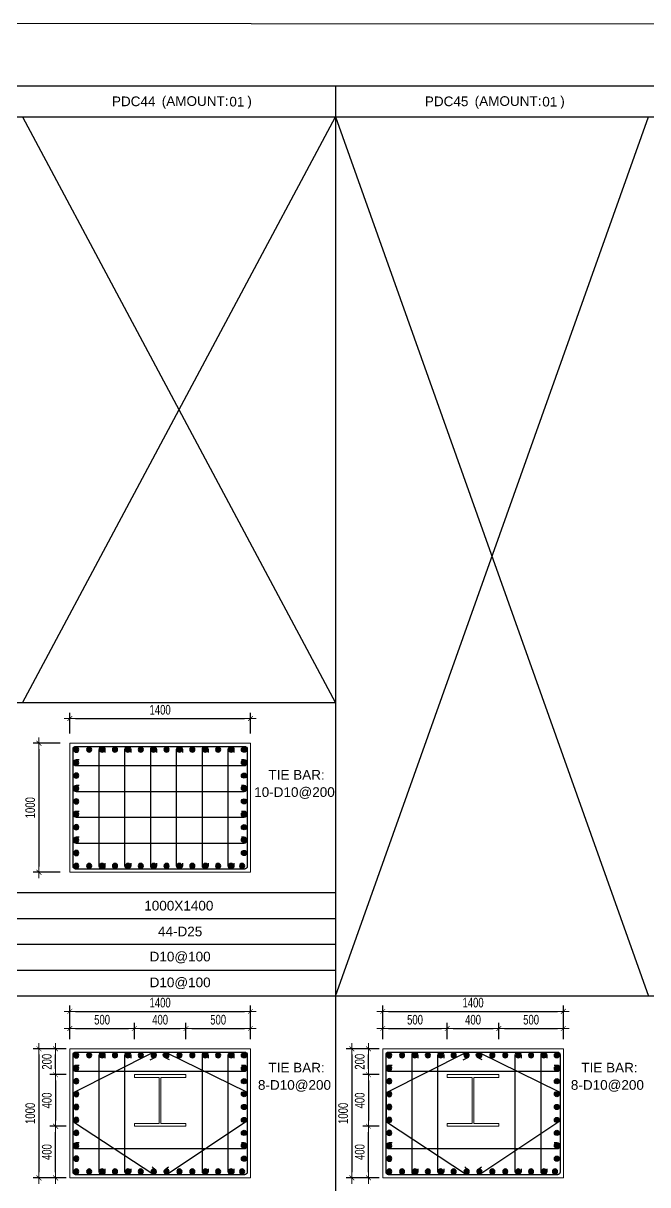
# Model space of a CAD drawing. Header units: millimetres. Extents: x 49323 to 538172, y -39336 to 181761.
# Drawn here: x 268385 to 273228, y 53629 to 62630 of the extents above; entities that cross this region are included whole.
import ezdxf
from ezdxf.enums import TextEntityAlignment as Align

# ---------------------------------------------------------------- set-up
doc = ezdxf.new("R2010")
doc.units = ezdxf.units.MM
doc.linetypes.add('CENTER2', pattern=[1.125, 0.75, -0.125, 0.125, -0.125])
doc.layers.get('Defpoints').update_dxf_attribs({"color": 151, "lineweight": 9})
for name, color, linetype in [('2', 2, 'Continuous'), ('A-ANNO-LEAD', 4, 'Continuous'), ('CEN', 1, 'CENTER2'), ('STL', 3, 'Continuous'), ('TIT1', 3, 'Continuous')]:
    doc.layers.add(name, color=color, linetype=linetype)
doc.layers.add('NDC_S_CONTINUOUS', color=3, linetype='Continuous', lineweight=20)
doc.layers.add('NDC_S_DIM', color=1, linetype='Continuous', lineweight=15)
doc.styles.add('NDC_ARIAL', font='arial.ttf', dxfattribs={"width": 0.85})
doc.styles.add('NDC_DIM', font='', dxfattribs={"width": 0.75})
doc.styles.get('NDC_DIM').set_extended_font_data('Dotum')
doc.dimstyles.new('NDC_dim_30', dxfattribs={"dimscale": 30, "dimtxt": 2.5, "dimasz": 1.5, "dimexe": 1.5, "dimexo": 2.5, "dimgap": 1, "dimtad": 1, "dimdec": 0, "dimzin": 0, "dimdsep": 46, "dimtxsty": 'NDC_DIM', "dimblk": 'DIMMARK', "dimcen": 0.09, "dimdle": 1.2, "dimclrd": 1, "dimclre": 1, "dimclrt": 3, "dimadec": 0, "dimazin": 0, "dimtfac": 1, "dimtdec": 0, "dimtix": 1, "dimtofl": 0, "dimtmove": 0, "dimatfit": 3, "dimfxl": 8, "dimfxlon": 1, "dimtolj": 1, "dimtzin": 0, "dimarcsym": 0})

# ---------------------------------------------------------------- blocks, each defined once
blk = doc.blocks.new('DÁDAS')
at = {"layer": 'TIT1', "color": 2, "style": 'NDC_ARIAL'}
blk.add_text('(AMOUNT:     )', height=75, dxfattribs=at).set_placement((-42061.2, 55767.2), align=Align.MIDDLE)
blk = doc.blocks.new('8')
at = {"layer": '2'}
blk.add_hatch(color=256, dxfattribs=at).paths.add_polyline_path([(20, 0, 0.386127), (1.9, 19.9), (-1.9, 19.9, 0.386127), (-20, 0, 1)])
blk.add_circle((0, 0), 20, dxfattribs=at)
blk = doc.blocks.new('5')
at = {"layer": 'CEN', "rotation": 180}
blk.add_blockref('8', (0, 0), dxfattribs=at)
blk = doc.blocks.new('DIMMARK')
at = {"layer": 'NDC_S_DIM', "color": 1}
blk.add_line((-1.5, 0), (1, 0), dxfattribs=at)
at = {"layer": 'NDC_S_DIM', "color": 2, "const_width": 0.1}
blk.add_lwpolyline([(-0.42, -0.42), (0.42, 0.42)], dxfattribs=at)
blk = doc.blocks.new('*D1286')
at = {"layer": 'Defpoints', "color": 0, "ltscale": 40, "transparency": 16777216}
for p in [(270146.9, 54972.7), (268746.9, 54781.5), (270146.9, 54781.5)]:
    blk.add_point(p, dxfattribs=at)
at = {"layer": 'NDC_S_DIM', "color": 1, "lineweight": -2, "ltscale": 40, "transparency": 16777216}
for p, q in [((268746.9, 54856.5), (268746.9, 55017.7)), ((270146.9, 54856.5), (270146.9, 55017.7)), ((268791.9, 54972.7), (270101.9, 54972.7))]:
    blk.add_line(p, q, dxfattribs=at)
at = {"layer": 'NDC_S_DIM', "color": 1, "lineweight": -2, "ltscale": 40, "transparency": 16777216, "xscale": 45, "yscale": 45, "zscale": 45, "rotation": 180}
blk.add_blockref('DIMMARK', (268746.9, 54972.7), dxfattribs=at)
at = {"layer": 'NDC_S_DIM', "color": 1, "lineweight": -2, "ltscale": 40, "transparency": 16777216, "xscale": 45, "yscale": 45, "zscale": 45}
blk.add_blockref('DIMMARK', (270146.9, 54972.7), dxfattribs=at)
at = {"layer": 'NDC_S_DIM', "color": 3, "ltscale": 40, "transparency": 16777216, "insert": (269446.9, 55040.3), "char_height": 75, "attachment_point": 5, "style": 'NDC_DIM'}
blk.add_mtext('\\A1;1400', dxfattribs=at)
blk = doc.blocks.new('*D1287')
at = {"layer": 'Defpoints', "color": 0, "ltscale": 40, "transparency": 16777216}
for p in [(268746.9, 54682.4), (268507.2, 53682.4), (268746.9, 53682.4)]:
    blk.add_point(p, dxfattribs=at)
at = {"layer": 'NDC_S_DIM', "color": 1, "lineweight": -2, "ltscale": 40, "transparency": 16777216}
for p, q in [((268671.9, 54682.4), (268462.2, 54682.4)), ((268507.2, 54637.4), (268507.2, 53727.4)), ((268671.9, 53682.4), (268462.2, 53682.4))]:
    blk.add_line(p, q, dxfattribs=at)
at = {"layer": 'NDC_S_DIM', "color": 1, "lineweight": -2, "ltscale": 40, "transparency": 16777216, "xscale": 45, "yscale": 45, "zscale": 45}
for p, rotation in [((268507.2, 54682.4), 90), ((268507.2, 53682.4), 270)]:
    blk.add_blockref('DIMMARK', p, dxfattribs=dict(at, rotation=rotation))
at = {"layer": 'NDC_S_DIM', "color": 3, "ltscale": 40, "transparency": 16777216, "insert": (268439.7, 54182.4), "char_height": 75, "attachment_point": 5, "rotation": 90, "style": 'NDC_DIM'}
blk.add_mtext('\\A1;1000', dxfattribs=at)
blk = doc.blocks.new('*D1288')
at = {"layer": 'Defpoints', "color": 0, "ltscale": 40, "transparency": 16777216}
for p in [(270146.9, 57242.2), (268746.9, 57051), (270146.9, 57051)]:
    blk.add_point(p, dxfattribs=at)
at = {"layer": 'NDC_S_DIM', "color": 1, "lineweight": -2, "ltscale": 40, "transparency": 16777216}
for p, q in [((268746.9, 57126), (268746.9, 57287.2)), ((270146.9, 57126), (270146.9, 57287.2)), ((268791.9, 57242.2), (270101.9, 57242.2))]:
    blk.add_line(p, q, dxfattribs=at)
at = {"layer": 'NDC_S_DIM', "color": 1, "lineweight": -2, "ltscale": 40, "transparency": 16777216, "xscale": 45, "yscale": 45, "zscale": 45, "rotation": 180}
blk.add_blockref('DIMMARK', (268746.9, 57242.2), dxfattribs=at)
at = {"layer": 'NDC_S_DIM', "color": 1, "lineweight": -2, "ltscale": 40, "transparency": 16777216, "xscale": 45, "yscale": 45, "zscale": 45}
blk.add_blockref('DIMMARK', (270146.9, 57242.2), dxfattribs=at)
at = {"layer": 'NDC_S_DIM', "color": 3, "ltscale": 40, "transparency": 16777216, "insert": (269446.9, 57309.7), "char_height": 75, "attachment_point": 5, "style": 'NDC_DIM'}
blk.add_mtext('\\A1;1400', dxfattribs=at)
blk = doc.blocks.new('*D1289')
at = {"layer": 'Defpoints', "color": 0, "ltscale": 40, "transparency": 16777216}
for p in [(268746.9, 57051), (268507.2, 56051), (268746.9, 56051)]:
    blk.add_point(p, dxfattribs=at)
at = {"layer": 'NDC_S_DIM', "color": 1, "lineweight": -2, "ltscale": 40, "transparency": 16777216}
for p, q in [((268671.9, 57051), (268462.2, 57051)), ((268507.2, 57006), (268507.2, 56096)), ((268671.9, 56051), (268462.2, 56051))]:
    blk.add_line(p, q, dxfattribs=at)
at = {"layer": 'NDC_S_DIM', "color": 1, "lineweight": -2, "ltscale": 40, "transparency": 16777216, "xscale": 45, "yscale": 45, "zscale": 45}
for p, rotation in [((268507.2, 57051), 90), ((268507.2, 56051), 270)]:
    blk.add_blockref('DIMMARK', p, dxfattribs=dict(at, rotation=rotation))
at = {"layer": 'NDC_S_DIM', "color": 3, "ltscale": 40, "transparency": 16777216, "insert": (268439.7, 56551), "char_height": 75, "attachment_point": 5, "rotation": 90, "style": 'NDC_DIM'}
blk.add_mtext('\\A1;1000', dxfattribs=at)
blk = doc.blocks.new('*D1290')
at = {"layer": 'Defpoints', "color": 0, "ltscale": 40, "transparency": 16777216}
for p in [(268636.2, 54682.4), (268794.1, 54682.4), (268794.1, 54482.4)]:
    blk.add_point(p, dxfattribs=at)
at = {"layer": 'NDC_S_DIM', "color": 1, "lineweight": -2, "ltscale": 40, "transparency": 16777216}
for p, q in [((268719.1, 54682.4), (268591.2, 54682.4)), ((268636.2, 54527.4), (268636.2, 54637.4)), ((268719.1, 54482.4), (268591.2, 54482.4))]:
    blk.add_line(p, q, dxfattribs=at)
at = {"layer": 'NDC_S_DIM', "color": 1, "lineweight": -2, "ltscale": 40, "transparency": 16777216, "xscale": 45, "yscale": 45, "zscale": 45}
for p, rotation in [((268636.2, 54682.4), 90), ((268636.2, 54482.4), 270)]:
    blk.add_blockref('DIMMARK', p, dxfattribs=dict(at, rotation=rotation))
at = {"layer": 'NDC_S_DIM', "color": 3, "ltscale": 40, "transparency": 16777216, "insert": (268568.6, 54582.4), "char_height": 75, "attachment_point": 5, "rotation": 90, "style": 'NDC_DIM'}
blk.add_mtext('\\A1;200', dxfattribs=at)
blk = doc.blocks.new('*D1291')
at = {"layer": 'Defpoints', "color": 0, "ltscale": 40, "transparency": 16777216}
for p in [(268794.1, 54482.4), (268636.2, 54082.4), (268794.1, 54082.4)]:
    blk.add_point(p, dxfattribs=at)
at = {"layer": 'NDC_S_DIM', "color": 1, "lineweight": -2, "ltscale": 40, "transparency": 16777216}
for p, q in [((268719.1, 54482.4), (268591.2, 54482.4)), ((268636.2, 54437.4), (268636.2, 54127.4)), ((268719.1, 54082.4), (268591.2, 54082.4))]:
    blk.add_line(p, q, dxfattribs=at)
at = {"layer": 'NDC_S_DIM', "color": 1, "lineweight": -2, "ltscale": 40, "transparency": 16777216, "xscale": 45, "yscale": 45, "zscale": 45}
for p, rotation in [((268636.2, 54482.4), 90), ((268636.2, 54082.4), 270)]:
    blk.add_blockref('DIMMARK', p, dxfattribs=dict(at, rotation=rotation))
at = {"layer": 'NDC_S_DIM', "color": 3, "ltscale": 40, "transparency": 16777216, "insert": (268568.6, 54282.4), "char_height": 75, "attachment_point": 5, "rotation": 90, "style": 'NDC_DIM'}
blk.add_mtext('\\A1;400', dxfattribs=at)
blk = doc.blocks.new('*D1292')
at = {"layer": 'Defpoints', "color": 0, "ltscale": 40, "transparency": 16777216}
for p in [(269246.9, 54840.3), (268746.9, 54682.4), (269246.9, 54682.4)]:
    blk.add_point(p, dxfattribs=at)
at = {"layer": 'NDC_S_DIM', "color": 1, "lineweight": -2, "ltscale": 40, "transparency": 16777216}
for p, q in [((268746.9, 54757.4), (268746.9, 54885.3)), ((268791.9, 54840.3), (269201.9, 54840.3)), ((269246.9, 54757.4), (269246.9, 54885.3))]:
    blk.add_line(p, q, dxfattribs=at)
at = {"layer": 'NDC_S_DIM', "color": 1, "lineweight": -2, "ltscale": 40, "transparency": 16777216, "xscale": 45, "yscale": 45, "zscale": 45, "rotation": 180}
blk.add_blockref('DIMMARK', (268746.9, 54840.3), dxfattribs=at)
at = {"layer": 'NDC_S_DIM', "color": 1, "lineweight": -2, "ltscale": 40, "transparency": 16777216, "xscale": 45, "yscale": 45, "zscale": 45}
blk.add_blockref('DIMMARK', (269246.9, 54840.3), dxfattribs=at)
at = {"layer": 'NDC_S_DIM', "color": 3, "ltscale": 40, "transparency": 16777216, "insert": (268996.9, 54907.9), "char_height": 75, "attachment_point": 5, "style": 'NDC_DIM'}
blk.add_mtext('\\A1;500', dxfattribs=at)
blk = doc.blocks.new('*D1293')
at = {"layer": 'Defpoints', "color": 0, "ltscale": 40, "transparency": 16777216}
for p in [(269646.9, 54840.3), (269246.9, 54682.4), (269646.9, 54682.4)]:
    blk.add_point(p, dxfattribs=at)
at = {"layer": 'NDC_S_DIM', "color": 1, "lineweight": -2, "ltscale": 40, "transparency": 16777216}
for p, q in [((269246.9, 54757.4), (269246.9, 54885.3)), ((269291.9, 54840.3), (269601.9, 54840.3)), ((269646.9, 54757.4), (269646.9, 54885.3))]:
    blk.add_line(p, q, dxfattribs=at)
at = {"layer": 'NDC_S_DIM', "color": 1, "lineweight": -2, "ltscale": 40, "transparency": 16777216, "xscale": 45, "yscale": 45, "zscale": 45, "rotation": 180}
blk.add_blockref('DIMMARK', (269246.9, 54840.3), dxfattribs=at)
at = {"layer": 'NDC_S_DIM', "color": 1, "lineweight": -2, "ltscale": 40, "transparency": 16777216, "xscale": 45, "yscale": 45, "zscale": 45}
blk.add_blockref('DIMMARK', (269646.9, 54840.3), dxfattribs=at)
at = {"layer": 'NDC_S_DIM', "color": 3, "ltscale": 40, "transparency": 16777216, "insert": (269446.9, 54907.9), "char_height": 75, "attachment_point": 5, "style": 'NDC_DIM'}
blk.add_mtext('\\A1;400', dxfattribs=at)
blk = doc.blocks.new('*D1294')
at = {"layer": 'Defpoints', "color": 0, "ltscale": 40, "transparency": 16777216}
for p in [(270146.9, 54840.3), (269646.9, 54682.4), (270146.9, 54682.4)]:
    blk.add_point(p, dxfattribs=at)
at = {"layer": 'NDC_S_DIM', "color": 1, "lineweight": -2, "ltscale": 40, "transparency": 16777216}
for p, q in [((269646.9, 54757.4), (269646.9, 54885.3)), ((269691.9, 54840.3), (270101.9, 54840.3)), ((270146.9, 54757.4), (270146.9, 54885.3))]:
    blk.add_line(p, q, dxfattribs=at)
at = {"layer": 'NDC_S_DIM', "color": 1, "lineweight": -2, "ltscale": 40, "transparency": 16777216, "xscale": 45, "yscale": 45, "zscale": 45, "rotation": 180}
blk.add_blockref('DIMMARK', (269646.9, 54840.3), dxfattribs=at)
at = {"layer": 'NDC_S_DIM', "color": 1, "lineweight": -2, "ltscale": 40, "transparency": 16777216, "xscale": 45, "yscale": 45, "zscale": 45}
blk.add_blockref('DIMMARK', (270146.9, 54840.3), dxfattribs=at)
at = {"layer": 'NDC_S_DIM', "color": 3, "ltscale": 40, "transparency": 16777216, "insert": (269896.9, 54907.9), "char_height": 75, "attachment_point": 5, "style": 'NDC_DIM'}
blk.add_mtext('\\A1;500', dxfattribs=at)
blk = doc.blocks.new('*D1295')
at = {"layer": 'Defpoints', "color": 0, "ltscale": 40, "transparency": 16777216}
for p in [(268636.2, 54082.4), (268794.1, 54082.4), (268794.1, 53682.4)]:
    blk.add_point(p, dxfattribs=at)
at = {"layer": 'NDC_S_DIM', "color": 1, "lineweight": -2, "ltscale": 40, "transparency": 16777216}
for p, q in [((268719.1, 54082.4), (268591.2, 54082.4)), ((268636.2, 53727.4), (268636.2, 54037.4)), ((268719.1, 53682.4), (268591.2, 53682.4))]:
    blk.add_line(p, q, dxfattribs=at)
at = {"layer": 'NDC_S_DIM', "color": 1, "lineweight": -2, "ltscale": 40, "transparency": 16777216, "xscale": 45, "yscale": 45, "zscale": 45}
for p, rotation in [((268636.2, 54082.4), 90), ((268636.2, 53682.4), 270)]:
    blk.add_blockref('DIMMARK', p, dxfattribs=dict(at, rotation=rotation))
at = {"layer": 'NDC_S_DIM', "color": 3, "ltscale": 40, "transparency": 16777216, "insert": (268568.6, 53882.4), "char_height": 75, "attachment_point": 5, "rotation": 90, "style": 'NDC_DIM'}
blk.add_mtext('\\A1;400', dxfattribs=at)
blk = doc.blocks.new('*D1302')
at = {"layer": 'Defpoints', "color": 0, "ltscale": 40, "transparency": 16777216}
for p in [(272573, 54972.7), (271173, 54781.5), (272573, 54781.5)]:
    blk.add_point(p, dxfattribs=at)
at = {"layer": 'NDC_S_DIM', "color": 1, "lineweight": -2, "ltscale": 40, "transparency": 16777216}
for p, q in [((271173, 54856.5), (271173, 55017.7)), ((272573, 54856.5), (272573, 55017.7)), ((271218, 54972.7), (272528, 54972.7))]:
    blk.add_line(p, q, dxfattribs=at)
at = {"layer": 'NDC_S_DIM', "color": 1, "lineweight": -2, "ltscale": 40, "transparency": 16777216, "xscale": 45, "yscale": 45, "zscale": 45, "rotation": 180}
blk.add_blockref('DIMMARK', (271173, 54972.7), dxfattribs=at)
at = {"layer": 'NDC_S_DIM', "color": 1, "lineweight": -2, "ltscale": 40, "transparency": 16777216, "xscale": 45, "yscale": 45, "zscale": 45}
blk.add_blockref('DIMMARK', (272573, 54972.7), dxfattribs=at)
at = {"layer": 'NDC_S_DIM', "color": 3, "ltscale": 40, "transparency": 16777216, "insert": (271873, 55040.3), "char_height": 75, "attachment_point": 5, "style": 'NDC_DIM'}
blk.add_mtext('\\A1;1400', dxfattribs=at)
blk = doc.blocks.new('*D1303')
at = {"layer": 'Defpoints', "color": 0, "ltscale": 40, "transparency": 16777216}
for p in [(271173, 54682.4), (270933.3, 53682.4), (271173, 53682.4)]:
    blk.add_point(p, dxfattribs=at)
at = {"layer": 'NDC_S_DIM', "color": 1, "lineweight": -2, "ltscale": 40, "transparency": 16777216}
for p, q in [((271098, 54682.4), (270888.3, 54682.4)), ((270933.3, 54637.4), (270933.3, 53727.4)), ((271098, 53682.4), (270888.3, 53682.4))]:
    blk.add_line(p, q, dxfattribs=at)
at = {"layer": 'NDC_S_DIM', "color": 1, "lineweight": -2, "ltscale": 40, "transparency": 16777216, "xscale": 45, "yscale": 45, "zscale": 45}
for p, rotation in [((270933.3, 54682.4), 90), ((270933.3, 53682.4), 270)]:
    blk.add_blockref('DIMMARK', p, dxfattribs=dict(at, rotation=rotation))
at = {"layer": 'NDC_S_DIM', "color": 3, "ltscale": 40, "transparency": 16777216, "insert": (270865.8, 54182.4), "char_height": 75, "attachment_point": 5, "rotation": 90, "style": 'NDC_DIM'}
blk.add_mtext('\\A1;1000', dxfattribs=at)
blk = doc.blocks.new('*D1304')
at = {"layer": 'Defpoints', "color": 0, "ltscale": 40, "transparency": 16777216}
for p in [(271062.3, 54682.4), (271220.2, 54682.4), (271220.2, 54482.4)]:
    blk.add_point(p, dxfattribs=at)
at = {"layer": 'NDC_S_DIM', "color": 1, "lineweight": -2, "ltscale": 40, "transparency": 16777216}
for p, q in [((271145.2, 54682.4), (271017.3, 54682.4)), ((271062.3, 54527.4), (271062.3, 54637.4)), ((271145.2, 54482.4), (271017.3, 54482.4))]:
    blk.add_line(p, q, dxfattribs=at)
at = {"layer": 'NDC_S_DIM', "color": 1, "lineweight": -2, "ltscale": 40, "transparency": 16777216, "xscale": 45, "yscale": 45, "zscale": 45}
for p, rotation in [((271062.3, 54682.4), 90), ((271062.3, 54482.4), 270)]:
    blk.add_blockref('DIMMARK', p, dxfattribs=dict(at, rotation=rotation))
at = {"layer": 'NDC_S_DIM', "color": 3, "ltscale": 40, "transparency": 16777216, "insert": (270994.7, 54582.4), "char_height": 75, "attachment_point": 5, "rotation": 90, "style": 'NDC_DIM'}
blk.add_mtext('\\A1;200', dxfattribs=at)
blk = doc.blocks.new('*D1305')
at = {"layer": 'Defpoints', "color": 0, "ltscale": 40, "transparency": 16777216}
for p in [(271220.2, 54482.4), (271062.3, 54082.4), (271220.2, 54082.4)]:
    blk.add_point(p, dxfattribs=at)
at = {"layer": 'NDC_S_DIM', "color": 1, "lineweight": -2, "ltscale": 40, "transparency": 16777216}
for p, q in [((271145.2, 54482.4), (271017.3, 54482.4)), ((271062.3, 54437.4), (271062.3, 54127.4)), ((271145.2, 54082.4), (271017.3, 54082.4))]:
    blk.add_line(p, q, dxfattribs=at)
at = {"layer": 'NDC_S_DIM', "color": 1, "lineweight": -2, "ltscale": 40, "transparency": 16777216, "xscale": 45, "yscale": 45, "zscale": 45}
for p, rotation in [((271062.3, 54482.4), 90), ((271062.3, 54082.4), 270)]:
    blk.add_blockref('DIMMARK', p, dxfattribs=dict(at, rotation=rotation))
at = {"layer": 'NDC_S_DIM', "color": 3, "ltscale": 40, "transparency": 16777216, "insert": (270994.7, 54282.4), "char_height": 75, "attachment_point": 5, "rotation": 90, "style": 'NDC_DIM'}
blk.add_mtext('\\A1;400', dxfattribs=at)
blk = doc.blocks.new('*D1306')
at = {"layer": 'Defpoints', "color": 0, "ltscale": 40, "transparency": 16777216}
for p in [(271673, 54840.3), (271173, 54682.4), (271673, 54682.4)]:
    blk.add_point(p, dxfattribs=at)
at = {"layer": 'NDC_S_DIM', "color": 1, "lineweight": -2, "ltscale": 40, "transparency": 16777216}
for p, q in [((271173, 54757.4), (271173, 54885.3)), ((271218, 54840.3), (271628, 54840.3)), ((271673, 54757.4), (271673, 54885.3))]:
    blk.add_line(p, q, dxfattribs=at)
at = {"layer": 'NDC_S_DIM', "color": 1, "lineweight": -2, "ltscale": 40, "transparency": 16777216, "xscale": 45, "yscale": 45, "zscale": 45, "rotation": 180}
blk.add_blockref('DIMMARK', (271173, 54840.3), dxfattribs=at)
at = {"layer": 'NDC_S_DIM', "color": 1, "lineweight": -2, "ltscale": 40, "transparency": 16777216, "xscale": 45, "yscale": 45, "zscale": 45}
blk.add_blockref('DIMMARK', (271673, 54840.3), dxfattribs=at)
at = {"layer": 'NDC_S_DIM', "color": 3, "ltscale": 40, "transparency": 16777216, "insert": (271423, 54907.9), "char_height": 75, "attachment_point": 5, "style": 'NDC_DIM'}
blk.add_mtext('\\A1;500', dxfattribs=at)
blk = doc.blocks.new('*D1307')
at = {"layer": 'Defpoints', "color": 0, "ltscale": 40, "transparency": 16777216}
for p in [(272073, 54840.3), (271673, 54682.4), (272073, 54682.4)]:
    blk.add_point(p, dxfattribs=at)
at = {"layer": 'NDC_S_DIM', "color": 1, "lineweight": -2, "ltscale": 40, "transparency": 16777216}
for p, q in [((271673, 54757.4), (271673, 54885.3)), ((271718, 54840.3), (272028, 54840.3)), ((272073, 54757.4), (272073, 54885.3))]:
    blk.add_line(p, q, dxfattribs=at)
at = {"layer": 'NDC_S_DIM', "color": 1, "lineweight": -2, "ltscale": 40, "transparency": 16777216, "xscale": 45, "yscale": 45, "zscale": 45, "rotation": 180}
blk.add_blockref('DIMMARK', (271673, 54840.3), dxfattribs=at)
at = {"layer": 'NDC_S_DIM', "color": 1, "lineweight": -2, "ltscale": 40, "transparency": 16777216, "xscale": 45, "yscale": 45, "zscale": 45}
blk.add_blockref('DIMMARK', (272073, 54840.3), dxfattribs=at)
at = {"layer": 'NDC_S_DIM', "color": 3, "ltscale": 40, "transparency": 16777216, "insert": (271873, 54907.9), "char_height": 75, "attachment_point": 5, "style": 'NDC_DIM'}
blk.add_mtext('\\A1;400', dxfattribs=at)
blk = doc.blocks.new('*D1308')
at = {"layer": 'Defpoints', "color": 0, "ltscale": 40, "transparency": 16777216}
for p in [(272573, 54840.3), (272073, 54682.4), (272573, 54682.4)]:
    blk.add_point(p, dxfattribs=at)
at = {"layer": 'NDC_S_DIM', "color": 1, "lineweight": -2, "ltscale": 40, "transparency": 16777216}
for p, q in [((272073, 54757.4), (272073, 54885.3)), ((272118, 54840.3), (272528, 54840.3)), ((272573, 54757.4), (272573, 54885.3))]:
    blk.add_line(p, q, dxfattribs=at)
at = {"layer": 'NDC_S_DIM', "color": 1, "lineweight": -2, "ltscale": 40, "transparency": 16777216, "xscale": 45, "yscale": 45, "zscale": 45, "rotation": 180}
blk.add_blockref('DIMMARK', (272073, 54840.3), dxfattribs=at)
at = {"layer": 'NDC_S_DIM', "color": 1, "lineweight": -2, "ltscale": 40, "transparency": 16777216, "xscale": 45, "yscale": 45, "zscale": 45}
blk.add_blockref('DIMMARK', (272573, 54840.3), dxfattribs=at)
at = {"layer": 'NDC_S_DIM', "color": 3, "ltscale": 40, "transparency": 16777216, "insert": (272323, 54907.9), "char_height": 75, "attachment_point": 5, "style": 'NDC_DIM'}
blk.add_mtext('\\A1;500', dxfattribs=at)
blk = doc.blocks.new('*D1309')
at = {"layer": 'Defpoints', "color": 0, "ltscale": 40, "transparency": 16777216}
for p in [(271062.3, 54082.4), (271220.2, 54082.4), (271220.2, 53682.4)]:
    blk.add_point(p, dxfattribs=at)
at = {"layer": 'NDC_S_DIM', "color": 1, "lineweight": -2, "ltscale": 40, "transparency": 16777216}
for p, q in [((271145.2, 54082.4), (271017.3, 54082.4)), ((271062.3, 53727.4), (271062.3, 54037.4)), ((271145.2, 53682.4), (271017.3, 53682.4))]:
    blk.add_line(p, q, dxfattribs=at)
at = {"layer": 'NDC_S_DIM', "color": 1, "lineweight": -2, "ltscale": 40, "transparency": 16777216, "xscale": 45, "yscale": 45, "zscale": 45}
for p, rotation in [((271062.3, 54082.4), 90), ((271062.3, 53682.4), 270)]:
    blk.add_blockref('DIMMARK', p, dxfattribs=dict(at, rotation=rotation))
at = {"layer": 'NDC_S_DIM', "color": 3, "ltscale": 40, "transparency": 16777216, "insert": (270994.7, 53882.4), "char_height": 75, "attachment_point": 5, "rotation": 90, "style": 'NDC_DIM'}
blk.add_mtext('\\A1;400', dxfattribs=at)

msp = doc.modelspace()

# ---------------------------------------------------------------- linework, layer by layer
at = {"layer": '2', "lineweight": -2, "ltscale": 1000}
for points in [[(270121.9, 57006), (270121.9, 56096, -0.414214), (270101.9, 56076), (268791.9, 56076, -0.414214), (268771.9, 56096), (268771.9, 57006, -0.414214), (268791.9, 57026), (270101.9, 57026, -0.414214)], [(270121.9, 54637.4), (270121.9, 53727.4, -0.414214), (270101.9, 53707.4), (268791.9, 53707.4, -0.414214), (268771.9, 53727.4), (268771.9, 54637.4, -0.414214), (268791.9, 54657.4), (270101.9, 54657.4, -0.414214)], [(272548, 54637.4), (272548, 53727.4, -0.414214), (272528, 53707.4), (271218, 53707.4, -0.414214), (271198, 53727.4), (271198, 54637.4, -0.414214), (271218, 54657.4), (272528, 54657.4, -0.414214)]]:
    msp.add_lwpolyline(points, format="xyb", close=True, dxfattribs=at)
at = {"layer": '2'}
for points in [[(269019.1, 56120.6), (269019.1, 56098.5, -1), (268974.1, 56098.5), (268974.1, 57000.5, -1), (269019.1, 57000.5), (269019.1, 56978.3)], [(269219.1, 56122.1), (269219.1, 56100, -1), (269174.1, 56100), (269174.1, 57002, -1), (269219.1, 57002), (269219.1, 56979.8)], [(269419.1, 56122.1), (269419.1, 56100, -1), (269374.1, 56100), (269374.1, 57002, -1), (269419.1, 57002), (269419.1, 56979.8)], [(269619.1, 56122.1), (269619.1, 56100, -1), (269574.1, 56100), (269574.1, 57002, -1), (269619.1, 57002), (269619.1, 56979.8)], [(269819.1, 56122.1), (269819.1, 56100, -1), (269774.1, 56100), (269774.1, 57002, -1), (269819.1, 57002), (269819.1, 56979.8)], [(270019.1, 56122.1), (270019.1, 56100, -1), (269974.1, 56100), (269974.1, 57002, -1), (270019.1, 57002), (270019.1, 56979.8)], [(268818.8, 56922.5), (268796.6, 56922.5, 1), (268796.6, 56877.5), (270098.7, 56877.5, 1), (270098.7, 56922.5), (270076.5, 56922.5)], [(268818.8, 56722.5), (268796.6, 56722.5, 1), (268796.6, 56677.5), (270098.7, 56677.5, 1), (270098.7, 56722.5), (270076.5, 56722.5)], [(268818.8, 56522.5), (268796.6, 56522.5, 1), (268796.6, 56477.5), (270098.7, 56477.5, 1), (270098.7, 56522.5), (270076.5, 56522.5)], [(268818.8, 56322.5), (268796.6, 56322.5, 1), (268796.6, 56277.5), (270098.7, 56277.5, 1), (270098.7, 56322.5), (270076.5, 56322.5)], [(269370.8, 54597.7), (269406.6, 54616, 0.997596), (269388.5, 54651.7), (268784, 54347, 0.283196), (268773, 54329.1), (268773, 54129.6, 0.283196), (268784, 54111.8), (269389, 53713, 0.997596), (269407.1, 53748.6), (269384.2, 53766.9)], [(269019.1, 53752.1), (269019.1, 53729.9, -1), (268974.1, 53729.9), (268974.1, 54631.9, -1), (269019.1, 54631.9), (269019.1, 54609.8)], [(269219.1, 53753.6), (269219.1, 53731.4, -1), (269174.1, 53731.4), (269174.1, 54633.4, -1), (269219.1, 54633.4), (269219.1, 54611.3)], [(269518.3, 54598.4), (269482.3, 54616.4, -0.997596), (269500, 54652.2), (270110.4, 54353, -0.283196), (270121.6, 54335.2), (270121.6, 54135.8, -0.283196), (270110.7, 54117.8), (269508.1, 53713.5, -0.997596), (269489.6, 53749), (269512.4, 53767.5)], [(269819.1, 53753.6), (269819.1, 53731.4, -1), (269774.1, 53731.4), (269774.1, 54633.4, -1), (269819.1, 54633.4), (269819.1, 54611.3)], [(270019.1, 53753.6), (270019.1, 53731.4, -1), (269974.1, 53731.4), (269974.1, 54633.4, -1), (270019.1, 54633.4), (270019.1, 54611.3)], [(271796.9, 54597.7), (271832.7, 54616, 0.997596), (271814.6, 54651.7), (271210.1, 54347, 0.283196), (271199.1, 54329.1), (271199.1, 54129.6, 0.283196), (271210.1, 54111.8), (271815.1, 53713, 0.997596), (271833.2, 53748.6), (271810.3, 53766.9)], [(271445.2, 53752.1), (271445.2, 53729.9, -1), (271400.2, 53729.9), (271400.2, 54631.9, -1), (271445.2, 54631.9), (271445.2, 54609.8)], [(271645.2, 53753.6), (271645.2, 53731.4, -1), (271600.2, 53731.4), (271600.2, 54633.4, -1), (271645.2, 54633.4), (271645.2, 54611.3)], [(271944.4, 54598.4), (271908.4, 54616.4, -0.997596), (271926.1, 54652.2), (272536.5, 54353, -0.283196), (272547.7, 54335.2), (272547.7, 54135.8, -0.283196), (272536.8, 54117.8), (271934.2, 53713.5, -0.997596), (271915.7, 53749), (271938.5, 53767.5)], [(272245.2, 53753.6), (272245.2, 53731.4, -1), (272200.2, 53731.4), (272200.2, 54633.4, -1), (272245.2, 54633.4), (272245.2, 54611.3)], [(272445.2, 53753.6), (272445.2, 53731.4, -1), (272400.2, 53731.4), (272400.2, 54633.4, -1), (272445.2, 54633.4), (272445.2, 54611.3)], [(268818.8, 54554), (268796.6, 54554, 1), (268796.6, 54509), (270098.7, 54509, 1), (270098.7, 54554), (270076.5, 54554)], [(271244.9, 54554), (271222.7, 54554, 1), (271222.7, 54509), (272524.8, 54509, 1), (272524.8, 54554), (272502.6, 54554)], [(268818.8, 53954), (268796.6, 53954, 1), (268796.6, 53909), (270098.7, 53909, 1), (270098.7, 53954), (270076.5, 53954)], [(271244.9, 53954), (271222.7, 53954, 1), (271222.7, 53909), (272524.8, 53909, 1), (272524.8, 53954), (272502.6, 53954)]]:
    msp.add_lwpolyline(points, format="xyb", dxfattribs=at)
at = {"layer": 'A-ANNO-LEAD'}
msp.add_lwpolyline([(261616.2, 46010.1), (282951.2, 45997), (282951.2, 62617), (261616.2, 62630.1)], close=True, dxfattribs=at)
at = {"layer": 'NDC_S_CONTINUOUS', "ltscale": 70}
for points in [[(270146.9, 57051), (270146.9, 56051), (268746.9, 56051), (268746.9, 57051), (270146.9, 57051)], [(270146.9, 54682.4), (270146.9, 53682.4), (268746.9, 53682.4), (268746.9, 54682.4), (270146.9, 54682.4)], [(272573, 54682.4), (272573, 53682.4), (271173, 53682.4), (271173, 54682.4), (272573, 54682.4)]]:
    msp.add_lwpolyline(points, dxfattribs=at)
at = {"layer": 'NDC_S_CONTINUOUS', "ltscale": 40}
for points in [[(269453.4, 54103.4), (269453.4, 54461.4), (269646.9, 54461.4), (269646.9, 54482.4), (269246.9, 54482.4), (269246.9, 54461.4), (269440.4, 54461.4), (269440.4, 54103.4), (269246.9, 54103.4), (269246.9, 54082.4), (269646.9, 54082.4), (269646.9, 54103.4)], [(271879.5, 54103.4), (271879.5, 54461.4), (272073, 54461.4), (272073, 54482.4), (271673, 54482.4), (271673, 54461.4), (271866.5, 54461.4), (271866.5, 54103.4), (271673, 54103.4), (271673, 54082.4), (272073, 54082.4), (272073, 54103.4)]]:
    msp.add_lwpolyline(points, close=True, dxfattribs=at)
at = {"layer": 'TIT1', "color": 2}
msp.add_line((261616.4, 62144.9), (282951.3, 62144.9), dxfattribs=at)
at = {"layer": 'TIT1'}
for p, q in [((270806.3, 62144.9), (270806.3, 46010.1)), ((261616.4, 61904.9), (282951.3, 61904.9)), ((270806.3, 57362.8), (261615.5, 57362.8)), ((282936.8, 55090.4), (261614.1, 55090.4))]:
    msp.add_line(p, q, dxfattribs=at)
at = {"layer": 'TIT1', "color": 8}
for p, q in [((268380.2, 57362.8), (270806.3, 61904.9)), ((268380.2, 61904.9), (270806.3, 57362.8)), ((270806.3, 55090.4), (273232.4, 61904.9)), ((270806.3, 61904.9), (273232.4, 55090.4)), ((270806.3, 55890.4), (262242, 55890.4)), ((270806.3, 55690.4), (262242, 55690.4)), ((270806.3, 55490.4), (262242, 55490.4)), ((270806.3, 55290.4), (262242, 55290.4))]:
    msp.add_line(p, q, dxfattribs=at)

# ---------------------------------------------------------------- block references
at = {"layer": 'NDC_S_DIM'}
for p in [(311869.8, 6250.5), (314295.9, 6250.5)]:
    msp.add_blockref('DÁDAS', p, dxfattribs=at)
at = {"layer": 'STL', "xscale": -1}
for p in [(268796.6, 57001), (268796.6, 56900), (268796.6, 56800), (268796.6, 56700), (268796.6, 56600), (268796.6, 56500), (268796.6, 56400), (268796.6, 56300), (268796.6, 56200), (268796.6, 56100), (268796.6, 54632.4), (271222.7, 54632.4), (268796.6, 54531.5), (271222.7, 54531.5), (268796.6, 54431.5), (271222.7, 54431.5), (268796.6, 54331.5), (271222.7, 54331.5), (268796.6, 54231.5), (271222.7, 54231.5), (268796.6, 54131.5), (271222.7, 54131.5), (268796.6, 54031.5), (271222.7, 54031.5), (268796.6, 53931.5), (271222.7, 53931.5), (268796.6, 53831.5), (271222.7, 53831.5), (268796.6, 53731.5), (271222.7, 53731.5)]:
    msp.add_blockref('5', p, dxfattribs=at)
at = {"layer": 'STL', "xscale": -1, "rotation": 270}
for p in [(268896.6, 57002), (268996.6, 57002), (269096.6, 57002), (269196.6, 57002), (269296.6, 57002), (269396.6, 57002), (269496.6, 57002), (269596.6, 57002), (269696.6, 57002), (269796.6, 57002), (269896.6, 57002), (269996.6, 57002), (268796.6, 56100), (268896.6, 56100), (268996.6, 56100), (269096.6, 56100), (269196.6, 56100), (269296.6, 56100), (269396.6, 56100), (269496.6, 56100), (269596.6, 56100), (269696.6, 56100), (269796.6, 56100), (269896.6, 56100), (269996.6, 56100), (270082.5, 56100), (268896.6, 54633.4), (268996.6, 54633.4), (269096.6, 54633.4), (269196.6, 54633.4), (269296.6, 54633.4), (269396.6, 54633.4), (269496.6, 54633.4), (269596.6, 54633.4), (269696.6, 54633.4), (269796.6, 54633.4), (269896.6, 54633.4), (269996.6, 54633.4), (271322.7, 54633.4), (271422.7, 54633.4), (271522.7, 54633.4), (271622.7, 54633.4), (271722.7, 54633.4), (271822.7, 54633.4), (271922.7, 54633.4), (272022.7, 54633.4), (272122.7, 54633.4), (272222.7, 54633.4), (272322.7, 54633.4), (272422.7, 54633.4), (268796.6, 53731.5), (268896.6, 53731.5), (268996.6, 53731.5), (269096.6, 53731.5), (269196.6, 53731.5), (269296.6, 53731.5), (269396.6, 53731.5), (269496.6, 53731.5), (269596.6, 53731.5), (269696.6, 53731.5), (269796.6, 53731.5), (269896.6, 53731.5), (269996.6, 53731.5), (270082.5, 53731.5), (271222.7, 53731.5), (271322.7, 53731.5), (271422.7, 53731.5), (271522.7, 53731.5), (271622.7, 53731.5), (271722.7, 53731.5), (271822.7, 53731.5), (271922.7, 53731.5), (272022.7, 53731.5), (272122.7, 53731.5), (272222.7, 53731.5), (272322.7, 53731.5), (272422.7, 53731.5), (272508.6, 53731.5)]:
    msp.add_blockref('5', p, dxfattribs=at)
at = {"layer": 'STL'}
for p in [(270097.1, 57001), (270097.1, 56900), (270097.1, 56800), (270097.1, 56700), (270097.1, 56600), (270097.1, 56500), (270097.1, 56400), (270097.1, 56300), (270097.1, 56200), (270097.1, 54632.4), (272523.2, 54632.4), (270097.1, 54531.5), (272523.2, 54531.5), (270097.1, 54431.5), (272523.2, 54431.5), (270097.1, 54331.5), (272523.2, 54331.5), (270097.1, 54231.5), (272523.2, 54231.5), (270097.1, 54131.5), (272523.2, 54131.5), (270097.1, 54031.5), (272523.2, 54031.5), (270097.1, 53931.5), (272523.2, 53931.5), (270097.1, 53831.5), (272523.2, 53831.5)]:
    msp.add_blockref('5', p, dxfattribs=at)

# ---------------------------------------------------------------- texts
at = {"layer": 'TIT1', "color": 2, "style": 'NDC_ARIAL'}
for s, p in [('PDC44', (269242, 62024.9)), ('01', (270041.8, 62022.2)), ('PDC45', (271668.1, 62024.9)), ('01', (272467.9, 62022.2))]:
    msp.add_text(s, height=75, dxfattribs=at).set_placement(p, align=Align.MIDDLE)
at = {"layer": 'TIT1', "style": 'NDC_ARIAL'}
for s, p in [('TIE BAR: ', (270519.2, 56806.3)), ('10-D10@200', (270488.4, 56666.6)), ('1000X1400', (269591.7, 55792)), ('44-D25', (269601.8, 55592)), ('D10@100', (269601.8, 55392)), ('D10@100', (269601.8, 55192)), ('TIE BAR: ', (270519.2, 54536.8)), ('TIE BAR: ', (272945.3, 54536.8)), ('8-D10@200', (270488.4, 54397.1)), ('8-D10@200', (272914.5, 54397.1))]:
    msp.add_text(s, height=75, dxfattribs=at).set_placement(p, align=Align.MIDDLE)

# ---------------------------------------------------------------- dimensions: what is measured, and where the dimension line sits
at = {"layer": 'NDC_S_DIM', "ltscale": 40}
for base, p1, p2, picture, middle in [((270146.9, 57242.2), (268746.9, 57051), (270146.9, 57051), '*D1288', (269446.9, 57309.7)), ((270146.9, 54972.7), (268746.9, 54781.5), (270146.9, 54781.5), '*D1286', (269446.9, 55040.3)), ((272573, 54972.7), (271173, 54781.5), (272573, 54781.5), '*D1302', (271873, 55040.3))]:
    dim = msp.add_linear_dim(base=base, p1=p1, p2=p2, dimstyle='NDC_dim_30', dxfattribs=at)
    dim.commit()
    dim.dimension.update_dxf_attribs({"geometry": picture, "text_midpoint": middle})
for base, p1, p2, picture, middle in [((268507.2, 56051), (268746.9, 57051), (268746.9, 56051), '*D1289', (268439.7, 56551)), ((268507.2, 53682.4), (268746.9, 54682.4), (268746.9, 53682.4), '*D1287', (268439.7, 54182.4)), ((268636.2, 54682.4), (268794.1, 54482.4), (268794.1, 54682.4), '*D1290', (268568.6, 54582.4)), ((270933.3, 53682.4), (271173, 54682.4), (271173, 53682.4), '*D1303', (270865.8, 54182.4)), ((271062.3, 54682.4), (271220.2, 54482.4), (271220.2, 54682.4), '*D1304', (270994.7, 54582.4)), ((268636.2, 54082.4), (268794.1, 53682.4), (268794.1, 54082.4), '*D1295', (268568.6, 53882.4)), ((271062.3, 54082.4), (271220.2, 53682.4), (271220.2, 54082.4), '*D1309', (270994.7, 53882.4))]:
    dim = msp.add_linear_dim(base=base, p1=p1, p2=p2, angle=90, dimstyle='NDC_dim_30', dxfattribs=at)
    dim.commit()
    dim.dimension.update_dxf_attribs({"geometry": picture, "text_midpoint": middle})
for base, p1, p2, picture, middle in [((269246.9, 54840.3), (268746.9, 54682.4), (269246.9, 54682.4), '*D1292', (268996.9, 54907.9)), ((269646.9, 54840.3), (269246.9, 54682.4), (269646.9, 54682.4), '*D1293', (269446.9, 54907.9)), ((270146.9, 54840.3), (269646.9, 54682.4), (270146.9, 54682.4), '*D1294', (269896.9, 54907.9)), ((271673, 54840.3), (271173, 54682.4), (271673, 54682.4), '*D1306', (271423, 54907.9)), ((272073, 54840.3), (271673, 54682.4), (272073, 54682.4), '*D1307', (271873, 54907.9)), ((272573, 54840.3), (272073, 54682.4), (272573, 54682.4), '*D1308', (272323, 54907.9))]:
    dim = msp.add_linear_dim(base=base, p1=p1, p2=p2, dimstyle='NDC_dim_30', override={"dimtmove": 1}, dxfattribs=at)
    dim.commit()
    dim.dimension.update_dxf_attribs({"geometry": picture, "text_midpoint": middle})
for base, p1, p2, picture, middle in [((268636.2, 54082.4), (268794.1, 54482.4), (268794.1, 54082.4), '*D1291', (268568.6, 54282.4)), ((271062.3, 54082.4), (271220.2, 54482.4), (271220.2, 54082.4), '*D1305', (270994.7, 54282.4))]:
    dim = msp.add_linear_dim(base=base, p1=p1, p2=p2, angle=90, dimstyle='NDC_dim_30', override={"dimtmove": 1}, dxfattribs=at)
    dim.commit()
    dim.dimension.update_dxf_attribs({"geometry": picture, "text_midpoint": middle})

doc.saveas('drawing.dxf')
